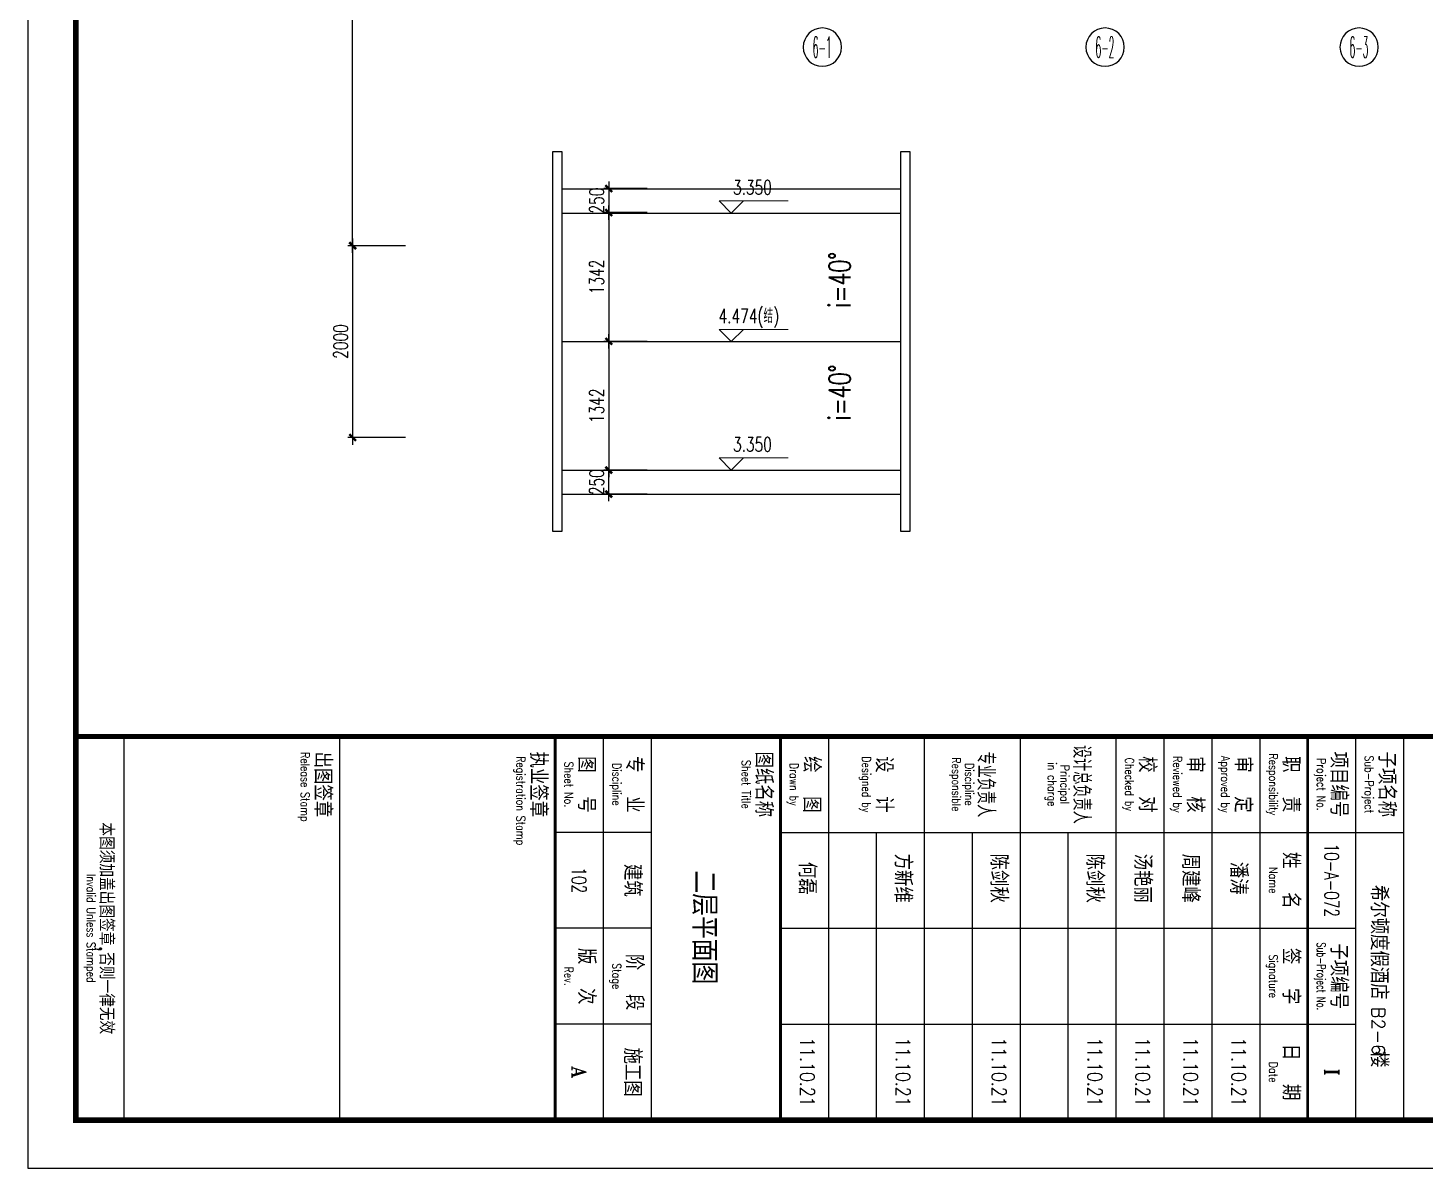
# Model space of a CAD drawing. Extents: x -395226 to -176901, y -140672 to 68263.
# Drawn here: x -277852 to -263277, y 8813 to 20700 of the extents above; entities that cross this region are included whole.
import ezdxf
from ezdxf.enums import TextEntityAlignment as Align

# ---------------------------------------------------------------- set-up
doc = ezdxf.new("R2010")
doc.units = 0
doc.header["$LTSCALE"] = 1000
doc.header["$MEASUREMENT"] = 0
doc.linetypes.add('ACAD_ISO08W100', pattern=[36, 24, -3, 6, -3])
doc.layers.get('0').update_dxf_attribs({"linetype": 'CONTINUOUS'})
doc.layers.get('Defpoints').update_dxf_attribs({"linetype": 'CONTINUOUS'})
for name, color, linetype in [('A-AXIS', 3, 'CONTINUOUS'), ('A-AXIS-TEXT', 7, 'CONTINUOUS'), ('A-DIM', 201, 'CONTINUOUS'), ('A-DOTE', 8, 'ACAD_ISO08W100'), ('A-PUB-DIM', 3, 'CONTINUOUS'), ('A-RAIN', 6, 'CONTINUOUS'), ('A-ROOF', 7, 'CONTINUOUS'), ('图框', 7, 'CONTINUOUS')]:
    doc.layers.add(name, color=color, linetype=linetype)
doc.layers.add('A-LEVEL', color=135, linetype='CONTINUOUS', lineweight=0)
doc.styles.add('COMPLEX', font='COMPLEX')
doc.styles.add('DIM_FONT', font='SIMPLEX', dxfattribs={"width": 0.7, "bigfont": 'GBCBIG'})
doc.styles.add('PRC-S', font='tjromans.shx', dxfattribs={"width": 0.7, "bigfont": 'tjhztxt.shx'})
doc.styles.add('TJHZTXT', font='tjromans.shx', dxfattribs={"width": 0.8, "bigfont": 'tjhztxt.shx'})
doc.styles.add('TKZ1_tjhts.shx', font='tjromant.shx', dxfattribs={"bigfont": 'tjhts.shx'})
doc.styles.add('TKZ2_tjkts.shx', font='tjromant.shx', dxfattribs={"bigfont": 'tjkts.shx'})
doc.styles.add('zjz', font='tjromans.shx', dxfattribs={"width": 0.7, "height": 500, "bigfont": 'tjhztxt.shx'})
doc.dimstyles.new('DIM100', dxfattribs={"dimscale": 100, "dimtxt": 3, "dimasz": 0.01, "dimexe": 1, "dimexo": 1, "dimgap": 1, "dimtad": 1, "dimdec": 0, "dimzin": 0, "dimdsep": 46, "dimtxsty": 'DIM_FONT', "dimblk1": '_DIMX', "dimblk2": '_DIMX', "dimsah": 1, "dimcen": 0.01, "dimclrd": 256, "dimclre": 256, "dimclrt": 7, "dimadec": 0, "dimazin": 0, "dimtfac": 1, "dimtdec": 0, "dimtix": 1, "dimtmove": 2, "dimatfit": 3, "dimldrblk": '_DIMX', "dimfxl": 0, "dimtolj": 1, "dimtzin": 5, "dimarcsym": 0})

# ---------------------------------------------------------------- blocks, each defined once
blk = doc.blocks.new('_AXISO')
blk.add_circle((0, 0), 0.5)
at = {"layer": 'A-AXIS-TEXT', "style": 'COMPLEX', "width": 1.041667}
blk.add_attdef('A', text='', height=0.56, dxfattribs=at).set_placement((-0.25, -0.28), (0.25, -0.28), align=Align.FIT)
blk = doc.blocks.new('_DIMX')
blk.add_line((-150, 0), (150, 0))
at = {"const_width": 50}
blk.add_lwpolyline([(-70, -70), (70, 70)], dxfattribs=at)
blk = doc.blocks.new('*D475')
at = {"layer": 'A-PUB-DIM', "lineweight": -2}
for p, q in [((-26848, -10800), (-27448, -10800)), ((-27398, -17650), (-27398, -10800)), ((-26848, -17650), (-27448, -17650))]:
    blk.add_line(p, q, dxfattribs=at)
at = {"layer": 'Defpoints', "color": 0}
for p in [(-27398, -10800), (-26798, -10800), (-26798, -17650)]:
    blk.add_point(p, dxfattribs=at)
at = {"layer": 'A-PUB-DIM', "lineweight": -2, "xscale": 0.5, "yscale": 0.5, "zscale": 0.5}
for p, rotation in [((-27398, -10800), 90), ((-27398, -17650), 270)]:
    blk.add_blockref('_DIMX', p, dxfattribs=dict(at, rotation=rotation))
at = {"layer": 'A-PUB-DIM', "insert": (-27523, -14225), "char_height": 150, "attachment_point": 5, "rotation": 90, "style": 'DIM_FONT'}
blk.add_mtext('\\A1;6850', dxfattribs=at)
blk = doc.blocks.new('*D476')
at = {"layer": 'A-PUB-DIM', "lineweight": -2}
for p, q in [((-26848, -17650), (-27448, -17650)), ((-27398, -17651), (-27398, -19650)), ((-26848, -19650), (-27448, -19650))]:
    blk.add_line(p, q, dxfattribs=at)
at = {"layer": 'Defpoints', "color": 0}
for p in [(-26798, -17650), (-27398, -19650), (-26798, -19650)]:
    blk.add_point(p, dxfattribs=at)
at = {"layer": 'A-PUB-DIM', "lineweight": -2, "xscale": 0.5, "yscale": 0.5, "zscale": 0.5}
for p, rotation in [((-27398, -17650), 90), ((-27398, -19650), 270)]:
    blk.add_blockref('_DIMX', p, dxfattribs=dict(at, rotation=rotation))
at = {"layer": 'A-PUB-DIM', "insert": (-27523, -18650), "char_height": 150, "attachment_point": 5, "rotation": 90, "style": 'DIM_FONT'}
blk.add_mtext('\\A1;2000', dxfattribs=at)
blk = doc.blocks.new('A$C27EA7CCC')
at = {"layer": 'A-LEVEL', "linetype": 'ByBlock'}
blk.add_lwpolyline([(1018, 509), (509, 0), (0, 509), (2880, 509)], dxfattribs=at)
at = {"layer": 'A-LEVEL', "style": 'zjz', "width": 0.7}
for tag, p in [('-6.000（建筑）', (3635, 1346)), ('-6.300（结构）', (3635, 645))]:
    blk.add_attdef(tag, text='', height=600, dxfattribs=at).set_placement(p, align=Align.RIGHT)
blk = doc.blocks.new('*D462')
at = {"layer": 'A-DIM', "lineweight": -2}
for p, q in [((-271393, 19025), (-271843, 19025)), ((-271793, 19025), (-271793, 19026)), ((-271793, 19025), (-271793, 18775)), ((-271393, 18775), (-271843, 18775)), ((-271793, 18774), (-271793, 18774))]:
    blk.add_line(p, q, dxfattribs=at)
at = {"layer": 'Defpoints', "color": 0}
for p in [(-271343, 19025), (-271793, 18775), (-271343, 18775)]:
    blk.add_point(p, dxfattribs=at)
at = {"layer": 'A-DIM', "lineweight": -2, "xscale": 0.5, "yscale": 0.5, "zscale": 0.5}
for p, rotation in [((-271793, 19025), 270), ((-271793, 18775), 90)]:
    blk.add_blockref('_DIMX', p, dxfattribs=dict(at, rotation=rotation))
at = {"layer": 'A-DIM', "insert": (-271918, 18900), "char_height": 150, "attachment_point": 5, "rotation": 90, "style": 'DIM_FONT'}
blk.add_mtext('\\A1;250', dxfattribs=at)
blk = doc.blocks.new('*D463')
at = {"layer": 'A-DIM', "lineweight": -2}
for p, q in [((-271393, 18775), (-271843, 18775)), ((-271793, 18774), (-271793, 17433)), ((-271393, 17432), (-271843, 17432))]:
    blk.add_line(p, q, dxfattribs=at)
at = {"layer": 'Defpoints', "color": 0}
for p in [(-271343, 18775), (-271793, 17432), (-271343, 17432)]:
    blk.add_point(p, dxfattribs=at)
at = {"layer": 'A-DIM', "lineweight": -2, "xscale": 0.5, "yscale": 0.5, "zscale": 0.5}
for p, rotation in [((-271793, 18775), 90), ((-271793, 17432), 270)]:
    blk.add_blockref('_DIMX', p, dxfattribs=dict(at, rotation=rotation))
at = {"layer": 'A-DIM', "insert": (-271918, 18104), "char_height": 150, "attachment_point": 5, "rotation": 90, "style": 'DIM_FONT'}
blk.add_mtext('\\A1;1342', dxfattribs=at)
blk = doc.blocks.new('*D464')
at = {"layer": 'A-DIM', "lineweight": -2}
for p, q in [((-271393, 17432), (-271843, 17432)), ((-271793, 17432), (-271793, 16090)), ((-271393, 16090), (-271843, 16090))]:
    blk.add_line(p, q, dxfattribs=at)
at = {"layer": 'Defpoints', "color": 0}
for p in [(-271343, 17432), (-271793, 16090), (-271343, 16090)]:
    blk.add_point(p, dxfattribs=at)
at = {"layer": 'A-DIM', "lineweight": -2, "xscale": 0.5, "yscale": 0.5, "zscale": 0.5}
for p, rotation in [((-271793, 17432), 90), ((-271793, 16090), 270)]:
    blk.add_blockref('_DIMX', p, dxfattribs=dict(at, rotation=rotation))
at = {"layer": 'A-DIM', "insert": (-271918, 16761), "char_height": 150, "attachment_point": 5, "rotation": 90, "style": 'DIM_FONT'}
blk.add_mtext('\\A1;1342', dxfattribs=at)
blk = doc.blocks.new('*D465')
at = {"layer": 'A-DIM', "lineweight": -2}
for p, q in [((-271393, 16090), (-271843, 16090)), ((-271793, 16090), (-271793, 16091)), ((-271793, 15840), (-271793, 16090)), ((-271393, 15840), (-271843, 15840)), ((-271793, 15839), (-271793, 15839))]:
    blk.add_line(p, q, dxfattribs=at)
at = {"layer": 'Defpoints', "color": 0}
for p in [(-271793, 16090), (-271343, 16090), (-271343, 15840)]:
    blk.add_point(p, dxfattribs=at)
at = {"layer": 'A-DIM', "lineweight": -2, "xscale": 0.5, "yscale": 0.5, "zscale": 0.5}
for p, rotation in [((-271793, 16090), 270), ((-271793, 15840), 90)]:
    blk.add_blockref('_DIMX', p, dxfattribs=dict(at, rotation=rotation))
at = {"layer": 'A-DIM', "insert": (-271918, 15965), "char_height": 150, "attachment_point": 5, "rotation": 90, "style": 'DIM_FONT'}
blk.add_mtext('\\A1;250', dxfattribs=at)
blk = doc.blocks.new('TJAD_TK_A0')
at = {"layer": '图框'}
for p, q in [((2162, -441.7), (2162, 399.3)), ((2072, -154.7), (2152, -154.7)), ((2092, -284.7), (2092, -154.7)), ((2072, -164.7), (2152, -164.7)), ((2112, -284.7), (2112, -164.7)), ((2132, -284.7), (2132, -164.7)), ((2072, -184.7), (2152, -184.7)), ((2072, -194.7), (2152, -194.7)), ((2072, -204.7), (2152, -204.7)), ((2072, -214.7), (2152, -214.7)), ((2092, -224.7), (2152, -224.7)), ((2072, -234.7), (2152, -234.7)), ((2092, -244.7), (2152, -244.7)), ((2072, -254.7), (2152, -254.7)), ((2092, -264.7), (2152, -264.7)), ((2072, -274.7), (2152, -274.7)), ((2072, -311.7), (2152, -311.7)), ((2092, -311.7), (2092, -331.7)), ((2112, -311.7), (2112, -331.7)), ((2132, -311.7), (2132, -331.7)), ((2072, -321.7), (2152, -321.7)), ((2072, -376.7), (2152, -376.7)), ((2072, -421.7), (2152, -421.7)), ((973, -441.7), (2162, -441.7))]:
    blk.add_line(p, q, dxfattribs=at)
at = {"layer": '图框', "const_width": 1.2}
blk.add_lwpolyline([(2152, -431.7), (2152, 389.3), (998, 389.3), (998, -431.7)], close=True, dxfattribs=at)
at = {"layer": '图框'}
for points, const_width in [([(2072, 389.3), (2072, -431.7)], 1), ([(2072, -174.7), (2152, -174.7)], 0.6), ([(2072, -284.7), (2152, -284.7)], 0.6), ([(2072, -331.7), (2152, -331.7)], 0.6)]:
    blk.add_lwpolyline(points, dxfattribs=dict(at, const_width=const_width))
at = {"layer": '图框', "style": 'TKZ2_tjkts.shx'}
for s, height, p in [('子项名称', 3.6, (2082, -158.16)), ('项目编号', 3.6, (2082, -168.16)), ('子项编号', 3.6, (2122, -168.16)), ('职  责', 3.6, (2082, -178.16)), ('姓  名', 3.6, (2102, -178.16)), ('签  字', 3.6, (2122, -178.16)), ('日  期', 3.6, (2142, -178.16)), ('审  定', 3.6, (2082, -188.16)), ('审  核', 3.6, (2082, -198.16)), ('校  对', 3.6, (2082, -208.16)), ('设  计', 3.6, (2082, -263.06)), ('绘  图', 3.6, (2082, -278.16)), ('图纸名称', 3.6, (2082, -288.16)), ('专  业', 3.6, (2082, -315.16)), (' 阶  段', 3.6, (2122, -315.16)), ('图  号', 3.6, (2082, -325.16)), ('版  次', 3.6, (2122, -325.16)), ('执业签章', 3.6, (2082, -335.16)), ('出图签章', 3.6, (2082, -380.16)), ('本图须加盖出图签章,否则一律无效', 3, (2112, -425.28))]:
    blk.add_text(s, height=height, dxfattribs=at).set_placement(p, align=Align.MIDDLE_CENTER)
for s, height, width, p in [('Sub-Project', 1.8, 0.8, (2082, -161.86)), ('Project No.', 1.8, 0.8, (2082, -171.86)), ('Sub-Project No.', 1.8, 0.7, (2122, -171.86)), ('Responsibility', 1.8, 0.8, (2082, -181.86)), ('Name', 1.8, 0.8, (2102, -181.86)), ('Signature', 1.8, 0.8, (2122, -181.86)), ('Date', 1.8, 0.8, (2142, -181.86)), ('Approved by', 1.8, 0.8, (2082, -191.86)), ('Reviewed by', 1.8, 0.8, (2082, -201.86)), ('Checked by', 1.8, 0.8, (2082, -211.86)), ('设计总负责人', 3.6, 0.8, (2082, -221.83)), ('Principal', 1.8, 0.8, (2082, -225.35)), ('in charge', 1.8, 0.8, (2082, -228)), ('专业负责人', 3.6, 0.8, (2082, -241.83)), ('Discipline', 1.8, 0.8, (2082, -245.28)), ('Responsible', 1.8, 0.8, (2082, -248)), ('Designed by', 1.8, 0.8, (2082, -266.76)), ('Drawn by', 1.8, 0.8, (2082, -281.86)), ('Sheet Title', 1.8, 0.8, (2082, -291.86)), ('Discipline', 1.8, 0.8, (2082, -318.86)), ('Stage', 1.8, 0.8, (2122, -318.86)), ('Sheet No.', 1.8, 0.8, (2082, -328.86)), ('Rev.', 1.8, 0.8, (2122, -328.86)), ('Registration Stamp', 1.8, 0.8, (2085.41, -338.86)), ('Release Stamp', 1.8, 0.8, (2082.52, -383.86)), ('Invalid Unless Stamped', 1.8, 0.8, (2112, -428.53))]:
    blk.add_text(s, height=height, dxfattribs=dict(at, width=width)).set_placement(p, align=Align.MIDDLE_CENTER)
blk = doc.blocks.new('Grid')
at = {"layer": 'A-AXIS'}
ref = blk.add_blockref('_AXISO', (-22498.2, -15580), dxfattribs=dict(at, xscale=-400.0000000232831, yscale=399.9999999941792, zscale=400, rotation=180))
ref.add_attrib('A', '6-1', dxfattribs={"layer": 'A-AXIS-TEXT', "height": 224, "style": 'COMPLEX', "width": 0.334578}).set_placement((-22598.2, -15692), (-22401.9, -15692), align=Align.FIT)
ref = blk.add_blockref('_AXISO', (-19548.2, -15580), dxfattribs=dict(at, xscale=-400.0000000232831, yscale=399.9999999941792, zscale=400, rotation=180))
ref.add_attrib('A', '6-2', dxfattribs={"layer": 'A-AXIS-TEXT', "height": 224, "style": 'COMPLEX', "width": 0.306696}).set_placement((-19648.2, -15692), (-19451.9, -15692), align=Align.FIT)
ref = blk.add_blockref('_AXISO', (-16898.2, -15580), dxfattribs=dict(at, xscale=-400.0000000232831, yscale=399.9999999941792, zscale=400, rotation=180))
ref.add_attrib('A', '6-3', dxfattribs={"layer": 'A-AXIS-TEXT', "height": 224, "style": 'COMPLEX', "width": 0.306696}).set_placement((-16998.2, -15692), (-16801.9, -15692), align=Align.FIT)
at = {"layer": 'A-PUB-DIM'}
for base, p2, angle, picture, middle in [((-27398.2, -10800), (-26797.5, -10800), 270, '*D475', (-27523.2, -14225)), ((-27398.2, -19650), (-26797.5, -19650), 90, '*D476', (-27523.2, -18650))]:
    dim = blk.add_linear_dim(base=base, p1=(-26797.5, -17650), p2=p2, angle=angle, dimstyle='DIM100', override={"dimscale": 50, "dimclrt": 256}, dxfattribs=at)
    dim.commit()
    dim.dimension.update_dxf_attribs({"geometry": picture, "text_midpoint": middle})

msp = doc.modelspace()

# ---------------------------------------------------------------- linework, layer by layer
at = {"layer": 'A-PUB-DIM', "linetype": 'Continuous', "flags": 128}
for points in [[(-269227.6, 18664.9, 0, 75, 0), (-269227.6, 18514.9, 0, 0, 0), (-269227.6, 17566.5, 0, 0, 0)], [(-269227.6, 16194.8, 0, 75, 0), (-269227.6, 16344.8, 0, 0, 0), (-269227.6, 17293.1, 0, 0, 0)]]:
    msp.add_lwpolyline(points, format="xyseb", dxfattribs=at)
at = {"layer": 'A-RAIN'}
for p, q in [((-272279.9, 18769.8), (-268749.9, 18769.8)), ((-272279.9, 16089.8), (-268749.9, 16089.8))]:
    msp.add_line(p, q, dxfattribs=at)
at = {"layer": 'A-ROOF'}
for p, q in [((-268749.9, 19019.8), (-272279.9, 19019.8)), ((-272279.9, 17429.8), (-268749.9, 17429.8)), ((-272279.9, 15839.8), (-268749.9, 15839.8))]:
    msp.add_line(p, q, dxfattribs=at)
for points in [[(-272379.9, 15452.3), (-272279.9, 15452.3), (-272279.9, 19407.4), (-272379.9, 19407.4)], [(-268749.9, 19407.4), (-268749.9, 15452.3), (-268649.9, 15452.3), (-268649.9, 19407.4)]]:
    msp.add_lwpolyline(points, close=True, dxfattribs=at)

# ---------------------------------------------------------------- block references
at = {"layer": 'A-DOTE'}
msp.add_blockref('Grid', (-247066.6, 36079.8), dxfattribs=at)
at = {"layer": 'A-LEVEL', "linetype": 'ByBlock'}
ref = msp.add_blockref('A$C27EA7CCC', (-270642.1, 18769.8), dxfattribs=dict(at, xscale=0.25, yscale=0.25, zscale=0.25))
ref.add_attrib('-6.000（建筑）', '3.350', dxfattribs={"height": 150, "style": 'TJHZTXT', "width": 0.7}).set_placement((-270091.6, 18962.2), align=Align.RIGHT)
ref = msp.add_blockref('A$C27EA7CCC', (-270642.1, 17429.8), dxfattribs=dict(at, xscale=0.25, yscale=0.25, zscale=0.25))
ref.add_attrib('-6.000（建筑）', '4.474(结)', dxfattribs={"height": 150, "style": 'TJHZTXT', "width": 0.7}).set_placement((-270016, 17622.2), align=Align.RIGHT)
ref = msp.add_blockref('A$C27EA7CCC', (-270642.1, 16089.8), dxfattribs=dict(at, xscale=0.25, yscale=0.25, zscale=0.25))
ref.add_attrib('-6.000（建筑）', '3.350', dxfattribs={"height": 150, "style": 'TJHZTXT', "width": 0.7}).set_placement((-270091.6, 16282.2), align=Align.RIGHT)
at = {"layer": '图框', "xscale": 50, "yscale": 50, "zscale": 50, "rotation": 270}
msp.add_blockref('TJAD_TK_A0', (-255767, 116912.9), dxfattribs=at)

# ---------------------------------------------------------------- texts
at = {"layer": 'A-RAIN', "style": 'PRC-S', "width": 0.7}
for p in [(-269270.6, 17784), (-269270.6, 16609.2)]:
    msp.add_text('i=40%%D', height=225, rotation=90, dxfattribs=at).set_placement(p)
at = {"layer": '图框', "style": 'TKZ1_tjhts.shx'}
for s, width, p in [('10-A-072', 0.7, (-264252.1, 11812.8)), ('102', 0.7, (-272102.1, 11812.9)), ('11.10.21', 0.8, (-269722, 9814.5)), ('11.10.21', 0.8, (-268722, 9814.5)), ('11.10.21', 0.8, (-267722, 9814.5)), ('11.10.21', 0.8, (-266722, 9814.5)), ('11.10.21', 0.8, (-266222, 9814.5)), ('11.10.21', 0.8, (-265722, 9814.5)), ('11.10.21', 0.8, (-265222, 9814.5))]:
    msp.add_text(s, height=150, rotation=270, dxfattribs=dict(at, width=width)).set_placement(p, align=Align.MIDDLE_CENTER)
for s, height, p in [('建筑', 180, (-271544.2, 11812.9)), ('何磊', 180, (-269722, 11834.4)), ('方新维', 180, (-268722, 11834.4)), ('陈剑秋', 180, (-267722, 11834.4)), ('陈剑秋', 180, (-266722, 11834.4)), ('汤艳丽', 180, (-266222, 11834.4)), ('周建峰', 180, (-265722, 11834.4)), ('潘涛', 180, (-265222, 11834.4)), ('希尔顿度假酒店    楼', 180, (-263754.7, 10812.9)), ('B2-6', 135, (-263764, 10240.5)), ('施工图', 180, (-271544.2, 9812.9)), ('A', 150, (-272102.1, 9812.9)), ('A', 150, (-272102.1, 9812.9)), ('I', 150, (-264252.1, 9812.9))]:
    msp.add_text(s, height=height, rotation=270, dxfattribs=at).set_placement(p, align=Align.MIDDLE_CENTER)
msp.add_text('二层平面图', height=250, rotation=270, dxfattribs=at).set_placement((-270920.3, 11915.9))

# ---------------------------------------------------------------- dimensions: what is measured, and where the dimension line sits
at = {"layer": 'A-DIM'}
for p1, p2, distance, picture, middle in [((-271342.6, 19024.8), (-271342.6, 18774.8), -450, '*D462', (-271917.6, 18899.8)), ((-271342.5979, 18774.7603), (-271342.5979, 17432.2863), -450, '*D463', (-271917.5979, 18103.5233)), ((-271342.5979, 17432.2863), (-271342.5979, 16089.8124), -450, '*D464', (-271917.5979, 16761.0494)), ((-271342.6, 15839.8), (-271342.6, 16089.8), 450, '*D465', (-271917.6, 15964.8))]:
    dim = msp.add_aligned_dim(p1=p1, p2=p2, distance=distance, dimstyle='DIM100', override={"dimscale": 50, "dimclrt": 256}, dxfattribs=at)
    dim.commit()
    dim.dimension.update_dxf_attribs({"geometry": picture, "text_midpoint": middle})

doc.saveas('drawing.dxf')
